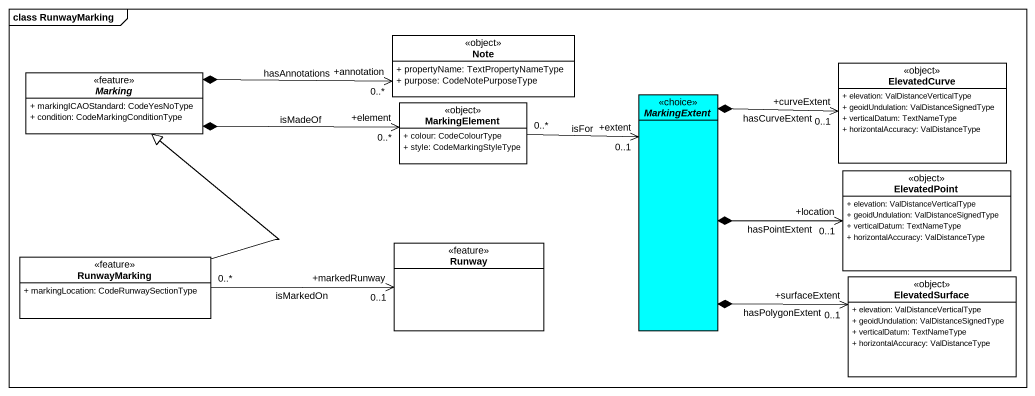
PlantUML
@startuml
mainframe class RunwayMarking
hide circle
hide empty members
skinparam classAttributeIconSize 0
class "Note" as Note_ <<object>> #FFFFFF {
  + propertyName: TextPropertyNameType
  + purpose: CodeNotePurposeType
}
abstract class Marking <<feature>> {
  + markingICAOStandard: CodeYesNoType
  + condition: CodeMarkingConditionType
}
class ElevatedCurve <<object>> #FFFFFF {
  + elevation: ValDistanceVerticalType
  + geoidUndulation: ValDistanceSignedType
  + verticalDatum: TextNameType
  + horizontalAccuracy: ValDistanceType
}
class MarkingElement <<object>> #FFFFFF {
  + colour: CodeColourType
  + style: CodeMarkingStyleType
}
abstract class MarkingExtent <<choice>> #00FFFF
class ElevatedPoint <<object>> #FFFFFF {
  + elevation: ValDistanceVerticalType
  + geoidUndulation: ValDistanceSignedType
  + verticalDatum: TextNameType
  + horizontalAccuracy: ValDistanceType
}
class Runway <<feature>>
class RunwayMarking <<feature>> {
  + markingLocation: CodeRunwaySectionType
}
class ElevatedSurface <<object>> #FFFFFF {
  + elevation: ValDistanceVerticalType
  + geoidUndulation: ValDistanceSignedType
  + verticalDatum: TextNameType
  + horizontalAccuracy: ValDistanceType
}
Marking *-right-> "+annotation\n0..*" Note_ : hasAnnotations
Marking *-right-> "+element\n0..*" MarkingElement : isMadeOf
MarkingElement "0..*" -right-> "+extent\n0..1" MarkingExtent : isFor
MarkingExtent *-right-> "+curveExtent\n0..1" ElevatedCurve : hasCurveExtent
MarkingExtent *-right-> "+location\n0..1" ElevatedPoint : hasPointExtent
MarkingExtent *-right-> "+surfaceExtent\n0..1" ElevatedSurface : hasPolygonExtent
RunwayMarking -up-|> Marking
RunwayMarking "0..*" -right-> "+markedRunway\n0..1" Runway : isMarkedOn
@enduml
